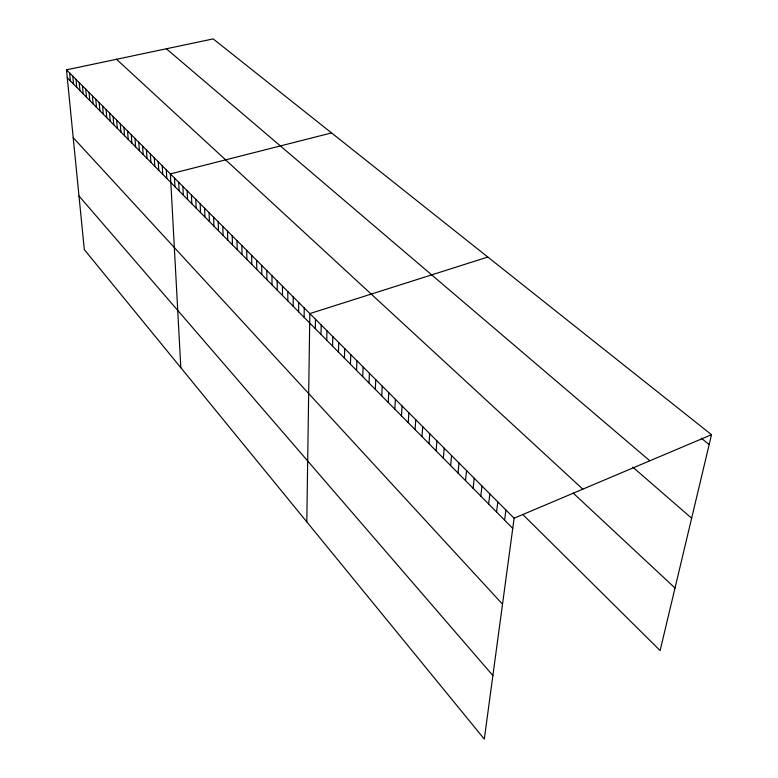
<?xml version="1.0" encoding="UTF-8"?>
<svg xmlns="http://www.w3.org/2000/svg" width="778" height="778" viewBox="0 0 778 778"><rect width="100%" height="100%" fill="white"/><g stroke="black" fill="none" stroke-linecap="round" stroke-linejoin="round"><path stroke-width="1.17" d="M282.482 295.465L282.482 286.197M287.802 300.843L287.831 291.555M293.18 306.289L293.228 296.972M298.616 311.793L298.703 302.447M304.13 317.366L304.237 307.991M306.795 521.873L309.839 313.592L487.825 257.041M315.314 328.676L315.479 319.252M320.993 334.423L321.188 324.971M326.741 340.239L326.964 330.757M332.556 346.122L332.809 336.611M338.44 352.074L338.731 342.534M344.401 358.104L344.722 348.534M350.431 364.201L350.781 354.612M356.538 370.377L356.917 360.759M362.713 376.63L363.132 366.983M368.976 382.961L369.424 373.284M375.307 389.37L375.803 379.664M381.726 395.856L382.251 386.131M388.222 402.43L388.786 392.676M394.796 409.082L395.399 399.299M401.458 415.822L402.109 406.019M408.207 422.658L408.897 412.817M415.044 429.573L415.773 419.712M421.968 436.575L422.746 426.684M428.989 443.674L429.806 433.764M436.098 450.87L436.954 440.931M443.304 458.154L444.209 448.186M450.608 465.545L451.561 455.548M458.009 473.034L459.01 463.007M465.507 480.619L466.557 470.573M473.112 488.312L474.21 478.246M480.823 496.111L481.971 486.017M488.633 504.018L489.848 493.894M496.559 512.031L497.823 501.888M504.601 520.161L505.914 509.998M66.48 69.845L514.122 518.216L484.305 739.1L84.306 249.602L66.48 69.845L213.172 38.9L711.52 434.708L660.123 650.573L522.835 514.53M514.122 518.216L711.52 434.708M331.545 132.921L170.372 173.912L180.817 367.712M701.25 438.209L709.176 444.569M166.375 48.771L649.834 460.8M632.815 467.131L691.632 518.216M116.525 59.293L582.819 489.158M573.211 493.106L675.012 588.022M67.258 77.742L512.751 528.408M73.2 137.648L502.52 604.185M78.986 195.988L492.882 675.547M69.621 72.996L70.39 80.912M72.782 76.166L73.55 84.112M79.21 82.594L79.959 90.588M75.981 79.366L76.74 87.331M82.458 85.852L83.197 93.866M85.745 89.139L86.475 97.182M89.052 92.456L89.781 100.527M92.397 95.811L93.107 103.892M99.176 102.599L99.866 110.729M95.772 99.185L96.472 107.296M102.608 106.041L103.299 114.201M106.08 109.513L106.751 117.692M109.581 113.014L110.243 121.222M113.111 116.554L113.763 124.791M116.681 120.123L117.322 128.389M120.279 123.731L120.911 132.017M123.916 127.368L124.529 135.683M127.582 131.044L128.185 139.379M131.287 134.759L131.881 143.113M135.022 138.503L135.605 146.886M138.795 142.286L139.369 150.699M142.617 146.108L143.171 154.54M146.458 149.959L147.013 158.42M150.349 153.85L150.883 162.339M154.277 157.788L154.793 166.298M158.245 161.756L158.751 170.294M162.242 165.772L162.738 174.33M166.288 169.818L166.774 178.405M174.505 178.045L174.953 186.691M178.677 182.227L179.105 190.892M182.888 186.438L183.307 195.132M187.138 190.707L187.537 199.421M191.437 195.006L191.826 203.758M195.784 199.363L196.153 208.134M200.17 203.758L200.52 212.559M204.604 208.203L204.945 217.023M209.088 212.686L209.408 221.536M213.619 217.227L213.921 226.106M218.2 221.808L218.472 230.716M222.819 226.447L223.082 235.374M227.497 231.124L227.74 240.091M232.223 235.86L232.447 244.846M237.008 240.645L237.202 249.66M241.841 245.488L242.016 254.532M246.723 250.38L246.879 259.453M251.664 255.33L251.8 264.423M256.652 260.329L256.769 269.451M261.7 265.386L261.797 274.537M266.815 270.501L266.883 279.681M271.979 275.675L272.018 284.884M277.201 280.907L277.221 290.145"/></g></svg>
